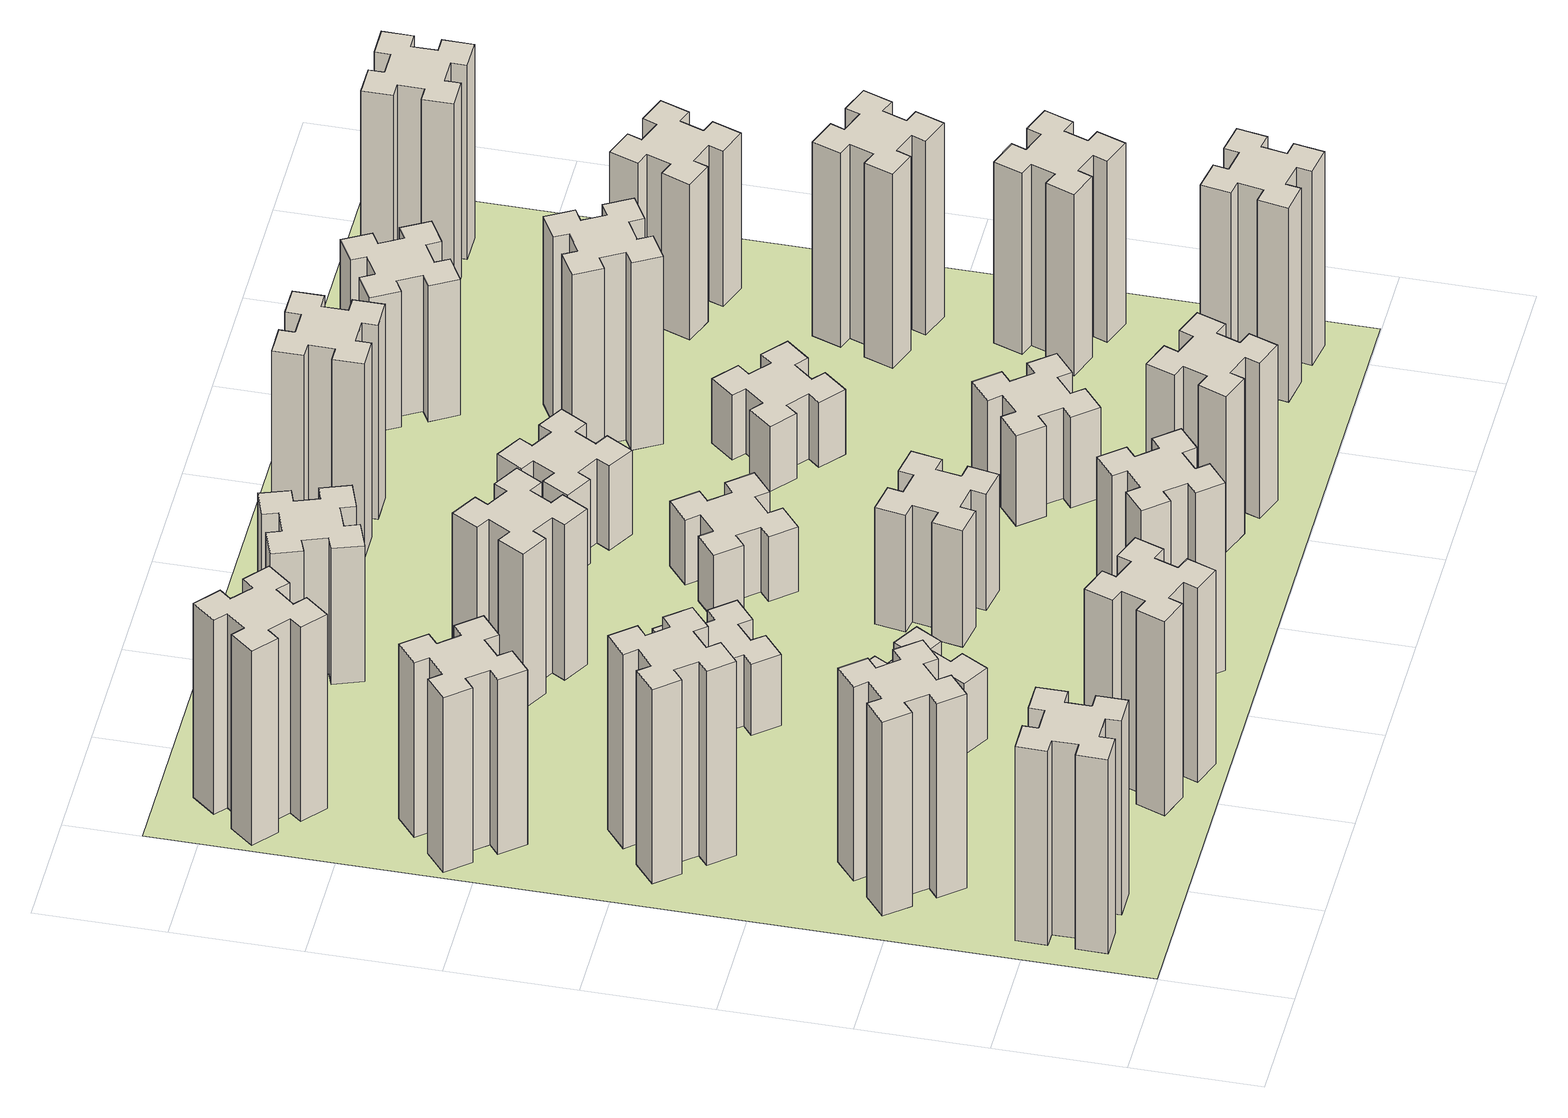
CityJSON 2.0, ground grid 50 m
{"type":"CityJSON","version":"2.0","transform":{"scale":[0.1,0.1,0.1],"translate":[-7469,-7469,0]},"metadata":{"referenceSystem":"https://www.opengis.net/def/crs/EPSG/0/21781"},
"CityObjects":{
"building1":{"type":"Building","attributes":{"class":"1000","function":"1000","usage":"1000","yearOfConstruction":2016,"roofType":"1000","measuredHeight":90,"storeysAboveGround":30,"storeysBelowGround":0},"geometry":[{"type":"Solid","lod":"1","boundaries":[[[[0,1,2,3,4,5,6,7,8,9,10,11,12,13,14,15,16,17,18,19]],[[17,16,20,21]],[[16,15,22,20]],[[15,14,23,22]],[[14,13,24,23]],[[13,12,25,24]],[[12,11,26,25]],[[11,10,27,26]],[[10,9,28,27]],[[9,8,29,28]],[[8,7,30,29]],[[7,6,31,30]],[[6,5,32,31]],[[5,4,33,32]],[[4,3,34,33]],[[3,2,35,34]],[[2,1,36,35]],[[1,0,37,36]],[[0,19,38,37]],[[19,18,39,38]],[[18,17,21,39]],[[24,25,26,27,28,29,30,31,32,33,34,35,36,37,38,39,21,20,22,23]]]]}]},
"building2":{"type":"Building","attributes":{"class":"1000","function":"1000","usage":"1000","yearOfConstruction":2016,"roofType":"1000","measuredHeight":90,"storeysAboveGround":30,"storeysBelowGround":0},"geometry":[{"type":"Solid","lod":"1","boundaries":[[[[40,41,42,43,44,45,46,47,48,49,50,51,52,53,54,55,56,57,58,59]],[[57,56,60,61]],[[56,55,62,60]],[[55,54,63,62]],[[54,53,64,63]],[[53,52,65,64]],[[52,51,66,65]],[[51,50,67,66]],[[50,49,68,67]],[[49,48,69,68]],[[48,47,70,69]],[[47,46,71,70]],[[46,45,72,71]],[[45,44,73,72]],[[44,43,74,73]],[[43,42,75,74]],[[42,41,76,75]],[[41,40,77,76]],[[40,59,78,77]],[[59,58,79,78]],[[58,57,61,79]],[[64,65,66,67,68,69,70,71,72,73,74,75,76,77,78,79,61,60,62,63]]]]}]},
"building3":{"type":"Building","attributes":{"class":"1000","function":"1000","usage":"1000","yearOfConstruction":2016,"roofType":"1000","measuredHeight":90,"storeysAboveGround":30,"storeysBelowGround":0},"geometry":[{"type":"Solid","lod":"1","boundaries":[[[[80,81,82,83,84,85,86,87,88,89,90,91,92,93,94,95,96,97,98,99]],[[97,96,100,101]],[[96,95,102,100]],[[95,94,103,102]],[[94,93,104,103]],[[93,92,105,104]],[[92,91,106,105]],[[91,90,107,106]],[[90,89,108,107]],[[89,88,109,108]],[[88,87,110,109]],[[87,86,111,110]],[[86,85,112,111]],[[85,84,113,112]],[[84,83,114,113]],[[83,82,115,114]],[[82,81,116,115]],[[81,80,117,116]],[[80,99,118,117]],[[99,98,119,118]],[[98,97,101,119]],[[104,105,106,107,108,109,110,111,112,113,114,115,116,117,118,119,101,100,102,103]]]]}]},
"building4":{"type":"Building","attributes":{"class":"1000","function":"1000","usage":"1000","yearOfConstruction":2016,"roofType":"1000","measuredHeight":81,"storeysAboveGround":30,"storeysBelowGround":0},"geometry":[{"type":"Solid","lod":"1","boundaries":[[[[120,121,122,123,124,125,126,127,128,129,130,131,132,133,134,135,136,137,138,139]],[[137,136,140,141]],[[136,135,142,140]],[[135,134,143,142]],[[134,133,144,143]],[[133,132,145,144]],[[132,131,146,145]],[[131,130,147,146]],[[130,129,148,147]],[[129,128,149,148]],[[128,127,150,149]],[[127,126,151,150]],[[126,125,152,151]],[[125,124,153,152]],[[124,123,154,153]],[[123,122,155,154]],[[122,121,156,155]],[[121,120,157,156]],[[120,139,158,157]],[[139,138,159,158]],[[138,137,141,159]],[[144,145,146,147,148,149,150,151,152,153,154,155,156,157,158,159,141,140,142,143]]]]}]},
"building5":{"type":"Building","attributes":{"class":"1000","function":"1000","usage":"1000","yearOfConstruction":2016,"roofType":"1000","measuredHeight":90,"storeysAboveGround":30,"storeysBelowGround":0},"geometry":[{"type":"Solid","lod":"1","boundaries":[[[[160,161,162,163,164,165,166,167,168,169,170,171,172,173,174,175,176,177,178,179]],[[177,176,180,181]],[[176,175,182,180]],[[175,174,183,182]],[[174,173,184,183]],[[173,172,185,184]],[[172,171,186,185]],[[171,170,187,186]],[[170,169,188,187]],[[169,168,189,188]],[[168,167,190,189]],[[167,166,191,190]],[[166,165,192,191]],[[165,164,193,192]],[[164,163,194,193]],[[163,162,195,194]],[[162,161,196,195]],[[161,160,197,196]],[[160,179,198,197]],[[179,178,199,198]],[[178,177,181,199]],[[184,185,186,187,188,189,190,191,192,193,194,195,196,197,198,199,181,180,182,183]]]]}]},
"building6":{"type":"Building","attributes":{"class":"1000","function":"1000","usage":"1000","yearOfConstruction":2016,"roofType":"1000","measuredHeight":90,"storeysAboveGround":30,"storeysBelowGround":0},"geometry":[{"type":"Solid","lod":"1","boundaries":[[[[200,201,202,203,204,205,206,207,208,209,210,211,212,213,214,215,216,217,218,219]],[[217,216,220,221]],[[216,215,222,220]],[[215,214,223,222]],[[214,213,224,223]],[[213,212,225,224]],[[212,211,226,225]],[[211,210,227,226]],[[210,209,228,227]],[[209,208,229,228]],[[208,207,230,229]],[[207,206,231,230]],[[206,205,232,231]],[[205,204,233,232]],[[204,203,234,233]],[[203,202,235,234]],[[202,201,236,235]],[[201,200,237,236]],[[200,219,238,237]],[[219,218,239,238]],[[218,217,221,239]],[[224,225,226,227,228,229,230,231,232,233,234,235,236,237,238,239,221,220,222,223]]]]}]},
"building7":{"type":"Building","attributes":{"class":"1000","function":"1000","usage":"1000","yearOfConstruction":2016,"roofType":"1000","measuredHeight":33,"storeysAboveGround":30,"storeysBelowGround":0},"geometry":[{"type":"Solid","lod":"1","boundaries":[[[[240,241,242,243,244,245,246,247,248,249,250,251,252,253,254,255,256,257,258,259]],[[257,256,260,261]],[[256,255,262,260]],[[255,254,263,262]],[[254,253,264,263]],[[253,252,265,264]],[[252,251,266,265]],[[251,250,267,266]],[[250,249,268,267]],[[249,248,269,268]],[[248,247,270,269]],[[247,246,271,270]],[[246,245,272,271]],[[245,244,273,272]],[[244,243,274,273]],[[243,242,275,274]],[[242,241,276,275]],[[241,240,277,276]],[[240,259,278,277]],[[259,258,279,278]],[[258,257,261,279]],[[264,265,266,267,268,269,270,271,272,273,274,275,276,277,278,279,261,260,262,263]]]]}]},
"building8":{"type":"Building","attributes":{"class":"1000","function":"1000","usage":"1000","yearOfConstruction":2016,"roofType":"1000","measuredHeight":33,"storeysAboveGround":30,"storeysBelowGround":0},"geometry":[{"type":"Solid","lod":"1","boundaries":[[[[280,281,282,283,284,285,286,287,288,289,290,291,292,293,294,295,296,297,298,299]],[[297,296,300,301]],[[296,295,302,300]],[[295,294,303,302]],[[294,293,304,303]],[[293,292,305,304]],[[292,291,306,305]],[[291,290,307,306]],[[290,289,308,307]],[[289,288,309,308]],[[288,287,310,309]],[[287,286,311,310]],[[286,285,312,311]],[[285,284,313,312]],[[284,283,314,313]],[[283,282,315,314]],[[282,281,316,315]],[[281,280,317,316]],[[280,299,318,317]],[[299,298,319,318]],[[298,297,301,319]],[[304,305,306,307,308,309,310,311,312,313,314,315,316,317,318,319,301,300,302,303]]]]}]},
"building9":{"type":"Building","attributes":{"class":"1000","function":"1000","usage":"1000","yearOfConstruction":2016,"roofType":"1000","measuredHeight":87,"storeysAboveGround":30,"storeysBelowGround":0},"geometry":[{"type":"Solid","lod":"1","boundaries":[[[[320,321,322,323,324,325,326,327,328,329,330,331,332,333,334,335,336,337,338,339]],[[337,336,340,341]],[[336,335,342,340]],[[335,334,343,342]],[[334,333,344,343]],[[333,332,345,344]],[[332,331,346,345]],[[331,330,347,346]],[[330,329,348,347]],[[329,328,349,348]],[[328,327,350,349]],[[327,326,351,350]],[[326,325,352,351]],[[325,324,353,352]],[[324,323,354,353]],[[323,322,355,354]],[[322,321,356,355]],[[321,320,357,356]],[[320,339,358,357]],[[339,338,359,358]],[[338,337,341,359]],[[344,345,346,347,348,349,350,351,352,353,354,355,356,357,358,359,341,340,342,343]]]]}]},
"building10":{"type":"Building","attributes":{"class":"1000","function":"1000","usage":"1000","yearOfConstruction":2016,"roofType":"1000","measuredHeight":72,"storeysAboveGround":30,"storeysBelowGround":0},"geometry":[{"type":"Solid","lod":"1","boundaries":[[[[360,361,362,363,364,365,366,367,368,369,370,371,372,373,374,375,376,377,378,379]],[[377,376,380,381]],[[376,375,382,380]],[[375,374,383,382]],[[374,373,384,383]],[[373,372,385,384]],[[372,371,386,385]],[[371,370,387,386]],[[370,369,388,387]],[[369,368,389,388]],[[368,367,390,389]],[[367,366,391,390]],[[366,365,392,391]],[[365,364,393,392]],[[364,363,394,393]],[[363,362,395,394]],[[362,361,396,395]],[[361,360,397,396]],[[360,379,398,397]],[[379,378,399,398]],[[378,377,381,399]],[[384,385,386,387,388,389,390,391,392,393,394,395,396,397,398,399,381,380,382,383]]]]}]},
"building11":{"type":"Building","attributes":{"class":"1000","function":"1000","usage":"1000","yearOfConstruction":2016,"roofType":"1000","measuredHeight":63,"storeysAboveGround":30,"storeysBelowGround":0},"geometry":[{"type":"Solid","lod":"1","boundaries":[[[[400,401,402,403,404,405,406,407,408,409,410,411,412,413,414,415,416,417,418,419]],[[417,416,420,421]],[[416,415,422,420]],[[415,414,423,422]],[[414,413,424,423]],[[413,412,425,424]],[[412,411,426,425]],[[411,410,427,426]],[[410,409,428,427]],[[409,408,429,428]],[[408,407,430,429]],[[407,406,431,430]],[[406,405,432,431]],[[405,404,433,432]],[[404,403,434,433]],[[403,402,435,434]],[[402,401,436,435]],[[401,400,437,436]],[[400,419,438,437]],[[419,418,439,438]],[[418,417,421,439]],[[424,425,426,427,428,429,430,431,432,433,434,435,436,437,438,439,421,420,422,423]]]]}]},
"building12":{"type":"Building","attributes":{"class":"1000","function":"1000","usage":"1000","yearOfConstruction":2016,"roofType":"1000","measuredHeight":54,"storeysAboveGround":30,"storeysBelowGround":0},"geometry":[{"type":"Solid","lod":"1","boundaries":[[[[440,441,442,443,444,445,446,447,448,449,450,451,452,453,454,455,456,457,458,459]],[[457,456,460,461]],[[456,455,462,460]],[[455,454,463,462]],[[454,453,464,463]],[[453,452,465,464]],[[452,451,466,465]],[[451,450,467,466]],[[450,449,468,467]],[[449,448,469,468]],[[448,447,470,469]],[[447,446,471,470]],[[446,445,472,471]],[[445,444,473,472]],[[444,443,474,473]],[[443,442,475,474]],[[442,441,476,475]],[[441,440,477,476]],[[440,459,478,477]],[[459,458,479,478]],[[458,457,461,479]],[[464,465,466,467,468,469,470,471,472,473,474,475,476,477,478,479,461,460,462,463]]]]}]},
"building13":{"type":"Building","attributes":{"class":"1000","function":"1000","usage":"1000","yearOfConstruction":2016,"roofType":"1000","measuredHeight":30,"storeysAboveGround":30,"storeysBelowGround":0},"geometry":[{"type":"Solid","lod":"1","boundaries":[[[[480,481,482,483,484,485,486,487,488,489,490,491,492,493,494,495,496,497,498,499]],[[497,496,500,501]],[[496,495,502,500]],[[495,494,503,502]],[[494,493,504,503]],[[493,492,505,504]],[[492,491,506,505]],[[491,490,507,506]],[[490,489,508,507]],[[489,488,509,508]],[[488,487,510,509]],[[487,486,511,510]],[[486,485,512,511]],[[485,484,513,512]],[[484,483,514,513]],[[483,482,515,514]],[[482,481,516,515]],[[481,480,517,516]],[[480,499,518,517]],[[499,498,519,518]],[[498,497,501,519]],[[504,505,506,507,508,509,510,511,512,513,514,515,516,517,518,519,501,500,502,503]]]]}]},
"building14":{"type":"Building","attributes":{"class":"1000","function":"1000","usage":"1000","yearOfConstruction":2016,"roofType":"1000","measuredHeight":72,"storeysAboveGround":30,"storeysBelowGround":0},"geometry":[{"type":"Solid","lod":"1","boundaries":[[[[520,521,522,523,524,525,526,527,528,529,530,531,532,533,534,535,536,537,538,539]],[[537,536,540,541]],[[536,535,542,540]],[[535,534,543,542]],[[534,533,544,543]],[[533,532,545,544]],[[532,531,546,545]],[[531,530,547,546]],[[530,529,548,547]],[[529,528,549,548]],[[528,527,550,549]],[[527,526,551,550]],[[526,525,552,551]],[[525,524,553,552]],[[524,523,554,553]],[[523,522,555,554]],[[522,521,556,555]],[[521,520,557,556]],[[520,539,558,557]],[[539,538,559,558]],[[538,537,541,559]],[[544,545,546,547,548,549,550,551,552,553,554,555,556,557,558,559,541,540,542,543]]]]}]},
"building15":{"type":"Building","attributes":{"class":"1000","function":"1000","usage":"1000","yearOfConstruction":2016,"roofType":"1000","measuredHeight":39,"storeysAboveGround":30,"storeysBelowGround":0},"geometry":[{"type":"Solid","lod":"1","boundaries":[[[[560,561,562,563,564,565,566,567,568,569,570,571,572,573,574,575,576,577,578,579]],[[577,576,580,581]],[[576,575,582,580]],[[575,574,583,582]],[[574,573,584,583]],[[573,572,585,584]],[[572,571,586,585]],[[571,570,587,586]],[[570,569,588,587]],[[569,568,589,588]],[[568,567,590,589]],[[567,566,591,590]],[[566,565,592,591]],[[565,564,593,592]],[[564,563,594,593]],[[563,562,595,594]],[[562,561,596,595]],[[561,560,597,596]],[[560,579,598,597]],[[579,578,599,598]],[[578,577,581,599]],[[584,585,586,587,588,589,590,591,592,593,594,595,596,597,598,599,581,580,582,583]]]]}]},
"building16":{"type":"Building","attributes":{"class":"1000","function":"1000","usage":"1000","yearOfConstruction":2016,"roofType":"1000","measuredHeight":90,"storeysAboveGround":30,"storeysBelowGround":0},"geometry":[{"type":"Solid","lod":"1","boundaries":[[[[600,601,602,603,604,605,606,607,608,609,610,611,612,613,614,615,616,617,618,619]],[[617,616,620,621]],[[616,615,622,620]],[[615,614,623,622]],[[614,613,624,623]],[[613,612,625,624]],[[612,611,626,625]],[[611,610,627,626]],[[610,609,628,627]],[[609,608,629,628]],[[608,607,630,629]],[[607,606,631,630]],[[606,605,632,631]],[[605,604,633,632]],[[604,603,634,633]],[[603,602,635,634]],[[602,601,636,635]],[[601,600,637,636]],[[600,619,638,637]],[[619,618,639,638]],[[618,617,621,639]],[[624,625,626,627,628,629,630,631,632,633,634,635,636,637,638,639,621,620,622,623]]]]}]},
"building17":{"type":"Building","attributes":{"class":"1000","function":"1000","usage":"1000","yearOfConstruction":2016,"roofType":"1000","measuredHeight":42,"storeysAboveGround":30,"storeysBelowGround":0},"geometry":[{"type":"Solid","lod":"1","boundaries":[[[[640,641,642,643,644,645,646,647,648,649,650,651,652,653,654,655,656,657,658,659]],[[657,656,660,661]],[[656,655,662,660]],[[655,654,663,662]],[[654,653,664,663]],[[653,652,665,664]],[[652,651,666,665]],[[651,650,667,666]],[[650,649,668,667]],[[649,648,669,668]],[[648,647,670,669]],[[647,646,671,670]],[[646,645,672,671]],[[645,644,673,672]],[[644,643,674,673]],[[643,642,675,674]],[[642,641,676,675]],[[641,640,677,676]],[[640,659,678,677]],[[659,658,679,678]],[[658,657,661,679]],[[664,665,666,667,668,669,670,671,672,673,674,675,676,677,678,679,661,660,662,663]]]]}]},
"building18":{"type":"Building","attributes":{"class":"1000","function":"1000","usage":"1000","yearOfConstruction":2016,"roofType":"1000","measuredHeight":30,"storeysAboveGround":30,"storeysBelowGround":0},"geometry":[{"type":"Solid","lod":"1","boundaries":[[[[680,681,682,683,684,685,686,687,688,689,690,691,692,693,694,695,696,697,698,699]],[[697,696,700,701]],[[696,695,702,700]],[[695,694,703,702]],[[694,693,704,703]],[[693,692,705,704]],[[692,691,706,705]],[[691,690,707,706]],[[690,689,708,707]],[[689,688,709,708]],[[688,687,710,709]],[[687,686,711,710]],[[686,685,712,711]],[[685,684,713,712]],[[684,683,714,713]],[[683,682,715,714]],[[682,681,716,715]],[[681,680,717,716]],[[680,699,718,717]],[[699,698,719,718]],[[698,697,701,719]],[[704,705,706,707,708,709,710,711,712,713,714,715,716,717,718,719,701,700,702,703]]]]}]},
"building19":{"type":"Building","attributes":{"class":"1000","function":"1000","usage":"1000","yearOfConstruction":2016,"roofType":"1000","measuredHeight":87,"storeysAboveGround":30,"storeysBelowGround":0},"geometry":[{"type":"Solid","lod":"1","boundaries":[[[[720,721,722,723,724,725,726,727,728,729,730,731,732,733,734,735,736,737,738,739]],[[737,736,740,741]],[[736,735,742,740]],[[735,734,743,742]],[[734,733,744,743]],[[733,732,745,744]],[[732,731,746,745]],[[731,730,747,746]],[[730,729,748,747]],[[729,728,749,748]],[[728,727,750,749]],[[727,726,751,750]],[[726,725,752,751]],[[725,724,753,752]],[[724,723,754,753]],[[723,722,755,754]],[[722,721,756,755]],[[721,720,757,756]],[[720,739,758,757]],[[739,738,759,758]],[[738,737,741,759]],[[744,745,746,747,748,749,750,751,752,753,754,755,756,757,758,759,741,740,742,743]]]]}]},
"building20":{"type":"Building","attributes":{"class":"1000","function":"1000","usage":"1000","yearOfConstruction":2016,"roofType":"1000","measuredHeight":90,"storeysAboveGround":30,"storeysBelowGround":0},"geometry":[{"type":"Solid","lod":"1","boundaries":[[[[760,761,762,763,764,765,766,767,768,769,770,771,772,773,774,775,776,777,778,779]],[[777,776,780,781]],[[776,775,782,780]],[[775,774,783,782]],[[774,773,784,783]],[[773,772,785,784]],[[772,771,786,785]],[[771,770,787,786]],[[770,769,788,787]],[[769,768,789,788]],[[768,767,790,789]],[[767,766,791,790]],[[766,765,792,791]],[[765,764,793,792]],[[764,763,794,793]],[[763,762,795,794]],[[762,761,796,795]],[[761,760,797,796]],[[760,779,798,797]],[[779,778,799,798]],[[778,777,781,799]],[[784,785,786,787,788,789,790,791,792,793,794,795,796,797,798,799,781,780,782,783]]]]}]},
"building21":{"type":"Building","attributes":{"class":"1000","function":"1000","usage":"1000","yearOfConstruction":2016,"roofType":"1000","measuredHeight":63,"storeysAboveGround":30,"storeysBelowGround":0},"geometry":[{"type":"Solid","lod":"1","boundaries":[[[[800,801,802,803,804,805,806,807,808,809,810,811,812,813,814,815,816,817,818,819]],[[817,816,820,821]],[[816,815,822,820]],[[815,814,823,822]],[[814,813,824,823]],[[813,812,825,824]],[[812,811,826,825]],[[811,810,827,826]],[[810,809,828,827]],[[809,808,829,828]],[[808,807,830,829]],[[807,806,831,830]],[[806,805,832,831]],[[805,804,833,832]],[[804,803,834,833]],[[803,802,835,834]],[[802,801,836,835]],[[801,800,837,836]],[[800,819,838,837]],[[819,818,839,838]],[[818,817,821,839]],[[824,825,826,827,828,829,830,831,832,833,834,835,836,837,838,839,821,820,822,823]]]]}]},
"building22":{"type":"Building","attributes":{"class":"1000","function":"1000","usage":"1000","yearOfConstruction":2016,"roofType":"1000","measuredHeight":84,"storeysAboveGround":30,"storeysBelowGround":0},"geometry":[{"type":"Solid","lod":"1","boundaries":[[[[840,841,842,843,844,845,846,847,848,849,850,851,852,853,854,855,856,857,858,859]],[[857,856,860,861]],[[856,855,862,860]],[[855,854,863,862]],[[854,853,864,863]],[[853,852,865,864]],[[852,851,866,865]],[[851,850,867,866]],[[850,849,868,867]],[[849,848,869,868]],[[848,847,870,869]],[[847,846,871,870]],[[846,845,872,871]],[[845,844,873,872]],[[844,843,874,873]],[[843,842,875,874]],[[842,841,876,875]],[[841,840,877,876]],[[840,859,878,877]],[[859,858,879,878]],[[858,857,861,879]],[[864,865,866,867,868,869,870,871,872,873,874,875,876,877,878,879,861,860,862,863]]]]}]},
"building23":{"type":"Building","attributes":{"class":"1000","function":"1000","usage":"1000","yearOfConstruction":2016,"roofType":"1000","measuredHeight":90,"storeysAboveGround":30,"storeysBelowGround":0},"geometry":[{"type":"Solid","lod":"1","boundaries":[[[[880,881,882,883,884,885,886,887,888,889,890,891,892,893,894,895,896,897,898,899]],[[897,896,900,901]],[[896,895,902,900]],[[895,894,903,902]],[[894,893,904,903]],[[893,892,905,904]],[[892,891,906,905]],[[891,890,907,906]],[[890,889,908,907]],[[889,888,909,908]],[[888,887,910,909]],[[887,886,911,910]],[[886,885,912,911]],[[885,884,913,912]],[[884,883,914,913]],[[883,882,915,914]],[[882,881,916,915]],[[881,880,917,916]],[[880,899,918,917]],[[899,898,919,918]],[[898,897,901,919]],[[904,905,906,907,908,909,910,911,912,913,914,915,916,917,918,919,901,900,902,903]]]]}]},
"building24":{"type":"Building","attributes":{"class":"1000","function":"1000","usage":"1000","yearOfConstruction":2016,"roofType":"1000","measuredHeight":72,"storeysAboveGround":30,"storeysBelowGround":0},"geometry":[{"type":"Solid","lod":"1","boundaries":[[[[920,921,922,923,924,925,926,927,928,929,930,931,932,933,934,935,936,937,938,939]],[[937,936,940,941]],[[936,935,942,940]],[[935,934,943,942]],[[934,933,944,943]],[[933,932,945,944]],[[932,931,946,945]],[[931,930,947,946]],[[930,929,948,947]],[[929,928,949,948]],[[928,927,950,949]],[[927,926,951,950]],[[926,925,952,951]],[[925,924,953,952]],[[924,923,954,953]],[[923,922,955,954]],[[922,921,956,955]],[[921,920,957,956]],[[920,939,958,957]],[[939,938,959,958]],[[938,937,941,959]],[[944,945,946,947,948,949,950,951,952,953,954,955,956,957,958,959,941,940,942,943]]]]}]},
"building25":{"type":"Building","attributes":{"class":"1000","function":"1000","usage":"1000","yearOfConstruction":2016,"roofType":"1000","measuredHeight":90,"storeysAboveGround":30,"storeysBelowGround":0},"geometry":[{"type":"Solid","lod":"1","boundaries":[[[[960,961,962,963,964,965,966,967,968,969,970,971,972,973,974,975,976,977,978,979]],[[977,976,980,981]],[[976,975,982,980]],[[975,974,983,982]],[[974,973,984,983]],[[973,972,985,984]],[[972,971,986,985]],[[971,970,987,986]],[[970,969,988,987]],[[969,968,989,988]],[[968,967,990,989]],[[967,966,991,990]],[[966,965,992,991]],[[965,964,993,992]],[[964,963,994,993]],[[963,962,995,994]],[[962,961,996,995]],[[961,960,997,996]],[[960,979,998,997]],[[979,978,999,998]],[[978,977,981,999]],[[984,985,986,987,988,989,990,991,992,993,994,995,996,997,998,999,981,980,982,983]]]]}]},
"landuse1":{"type":"LandUse","attributes":{"name":"plot1","function":"1010"},"geometry":[{"type":"MultiSurface","lod":"1","boundaries":[[[1000,1001,1002,1003]]]}]}
},
"vertices":[
[165,425,0],[165,325,0],[105,325,0],[105,205,0],[225,205,0],[225,265,0],[325,265,0],[325,205,0],[445,205,0],[445,325,0],[385,325,0],[385,425,0],[445,425,0],[445,545,0],[325,545,0],[325,485,0],[225,485,0],[225,545,0],[105,545,0],[105,425,0],[225,485,900],[225,545,900],[325,485,900],[325,545,900],[445,545,900],[445,425,900],[385,425,900],[385,325,900],[445,325,900],[445,205,900],[325,205,900],[325,265,900],[225,265,900],[225,205,900],[105,205,900],[105,325,900],[165,325,900],[165,425,900],[105,425,900],[105,545,900],
[492,1048,0],[427,1124,0],[473,1163,0],[396,1255,0],[304,1178,0],[343,1132,0],[266,1067,0],[228,1113,0],[136,1036,0],[213,944,0],[259,983,0],[323,906,0],[277,868,0],[354,776,0],[446,853,0],[408,899,0],[484,963,0],[523,917,0],[615,994,0],[538,1086,0],[484,963,900],[523,917,900],[408,899,900],[446,853,900],[354,776,900],[277,868,900],[323,906,900],[259,983,900],[213,944,900],[136,1036,900],[228,1113,900],[266,1067,900],[343,1132,900],[304,1178,900],[396,1255,900],[473,1163,900],[427,1124,900],[492,1048,900],[538,1086,900],[615,994,900],
[492,1888,0],[427,1964,0],[473,2003,0],[396,2095,0],[304,2018,0],[343,1972,0],[266,1907,0],[228,1953,0],[136,1876,0],[213,1784,0],[259,1823,0],[323,1746,0],[277,1708,0],[354,1616,0],[446,1693,0],[408,1739,0],[484,1803,0],[523,1757,0],[615,1834,0],[538,1926,0],[484,1803,900],[523,1757,900],[408,1739,900],[446,1693,900],[354,1616,900],[277,1708,900],[323,1746,900],[259,1823,900],[213,1784,900],[136,1876,900],[228,1953,900],[266,1907,900],[343,1972,900],[304,2018,900],[396,2095,900],[473,2003,900],[427,1964,900],[492,1888,900],[538,1926,900],[615,1834,900],
[243,2712,0],[166,2647,0],[128,2693,0],[36,2616,0],[113,2524,0],[159,2563,0],[223,2486,0],[177,2448,0],[254,2356,0],[346,2433,0],[308,2479,0],[384,2543,0],[423,2497,0],[515,2574,0],[438,2666,0],[392,2628,0],[327,2704,0],[373,2743,0],[296,2835,0],[204,2758,0],[327,2704,810],[373,2743,810],[392,2628,810],[438,2666,810],[515,2574,810],[423,2497,810],[384,2543,810],[308,2479,810],[346,2433,810],[254,2356,810],[177,2448,810],[223,2486,810],[159,2563,810],[113,2524,810],[36,2616,810],[128,2693,810],[166,2647,810],[243,2712,810],[204,2758,810],[296,2835,810],
[1029,360,0],[995,266,0],[939,287,0],[897,174,0],[1010,133,0],[1031,189,0],[1125,155,0],[1104,99,0],[1217,57,0],[1258,170,0],[1202,191,0],[1236,285,0],[1292,264,0],[1333,377,0],[1220,418,0],[1200,362,0],[1106,396,0],[1127,452,0],[1014,493,0],[973,380,0],[1106,396,900],[1127,452,900],[1200,362,900],[1220,418,900],[1333,377,900],[1292,264,900],[1236,285,900],[1202,191,900],[1258,170,900],[1217,57,900],[1104,99,900],[1125,155,900],[1031,189,900],[1010,133,900],[897,174,900],[939,287,900],[995,266,900],[1029,360,900],[973,380,900],[1014,493,900],
[384,3387,0],[308,3452,0],[346,3498,0],[254,3575,0],[177,3483,0],[223,3444,0],[159,3368,0],[113,3406,0],[36,3314,0],[128,3237,0],[166,3283,0],[243,3219,0],[204,3173,0],[296,3096,0],[373,3188,0],[327,3226,0],[392,3303,0],[438,3264,0],[515,3356,0],[423,3433,0],[392,3303,900],[438,3264,900],[327,3226,900],[373,3188,900],[296,3096,900],[204,3173,900],[243,3219,900],[166,3283,900],[128,3237,900],[36,3314,900],[113,3406,900],[159,3368,900],[223,3444,900],[177,3483,900],[254,3575,900],[346,3498,900],[308,3452,900],[384,3387,900],[423,3433,900],[515,3356,900],
[1186,1017,0],[1236,1104,0],[1288,1074,0],[1348,1178,0],[1244,1238,0],[1214,1186,0],[1127,1236,0],[1157,1288,0],[1053,1348,0],[993,1244,0],[1045,1214,0],[995,1127,0],[943,1157,0],[883,1053,0],[987,993,0],[1017,1045,0],[1104,995,0],[1074,943,0],[1178,883,0],[1238,987,0],[1104,995,330],[1074,943,330],[1017,1045,330],[987,993,330],[883,1053,330],[943,1157,330],[995,1127,330],[1045,1214,330],[993,1244,330],[1053,1348,330],[1157,1288,330],[1127,1236,330],[1214,1186,330],[1244,1238,330],[1348,1178,330],[1288,1074,330],[1236,1104,330],[1186,1017,330],[1238,987,330],[1178,883,330],
[1083,1972,0],[1006,1907,0],[968,1953,0],[876,1876,0],[953,1784,0],[999,1823,0],[1063,1746,0],[1017,1708,0],[1094,1616,0],[1186,1693,0],[1148,1739,0],[1224,1803,0],[1263,1757,0],[1355,1834,0],[1278,1926,0],[1232,1888,0],[1167,1964,0],[1213,2003,0],[1136,2095,0],[1044,2018,0],[1167,1964,330],[1213,2003,330],[1232,1888,330],[1278,1926,330],[1355,1834,330],[1263,1757,330],[1224,1803,330],[1148,1739,330],[1186,1693,330],[1094,1616,330],[1017,1708,330],[1063,1746,330],[999,1823,330],[953,1784,330],[876,1876,330],[968,1953,330],[1006,1907,330],[1083,1972,330],[1044,2018,330],[1136,2095,330],
[1639,343,0],[1703,266,0],[1657,228,0],[1734,136,0],[1826,213,0],[1788,259,0],[1864,323,0],[1903,277,0],[1995,354,0],[1918,446,0],[1872,408,0],[1807,484,0],[1853,523,0],[1776,615,0],[1684,538,0],[1723,492,0],[1646,427,0],[1608,473,0],[1516,396,0],[1593,304,0],[1646,427,870],[1608,473,870],[1723,492,870],[1684,538,870],[1776,615,870],[1853,523,870],[1807,484,870],[1872,408,870],[1918,446,870],[1995,354,870],[1903,277,870],[1864,323,870],[1788,259,870],[1826,213,870],[1734,136,870],[1657,228,870],[1703,266,870],[1639,343,870],[1593,304,870],[1516,396,870],
[1314,2666,0],[1227,2716,0],[1257,2768,0],[1153,2828,0],[1093,2724,0],[1145,2694,0],[1095,2607,0],[1043,2637,0],[983,2533,0],[1087,2473,0],[1117,2525,0],[1204,2475,0],[1174,2423,0],[1278,2363,0],[1338,2467,0],[1286,2497,0],[1336,2584,0],[1388,2554,0],[1448,2658,0],[1344,2718,0],[1336,2584,720],[1388,2554,720],[1286,2497,720],[1338,2467,720],[1278,2363,720],[1174,2423,720],[1204,2475,720],[1117,2525,720],[1087,2473,720],[983,2533,720],[1043,2637,720],[1095,2607,720],[1145,2694,720],[1093,2724,720],[1153,2828,720],[1257,2768,720],[1227,2716,720],[1314,2666,720],[1344,2718,720],[1448,2658,720],
[1125,3456,0],[1031,3422,0],[1010,3478,0],[897,3437,0],[939,3324,0],[995,3345,0],[1029,3251,0],[973,3230,0],[1014,3117,0],[1127,3159,0],[1106,3215,0],[1200,3249,0],[1220,3193,0],[1333,3234,0],[1292,3347,0],[1236,3326,0],[1202,3420,0],[1258,3440,0],[1217,3553,0],[1104,3512,0],[1202,3420,630],[1258,3440,630],[1236,3326,630],[1292,3347,630],[1333,3234,630],[1220,3193,630],[1200,3249,630],[1106,3215,630],[1127,3159,630],[1014,3117,630],[973,3230,630],[1029,3251,630],[995,3345,630],[939,3324,630],[897,3437,630],[1010,3478,630],[1031,3422,630],[1125,3456,630],[1104,3512,630],[1217,3553,630],
[1955,1147,0],[1972,1245,0],[2031,1235,0],[2052,1353,0],[1934,1374,0],[1924,1315,0],[1825,1332,0],[1836,1391,0],[1717,1412,0],[1697,1294,0],[1756,1284,0],[1738,1185,0],[1679,1196,0],[1658,1077,0],[1777,1057,0],[1787,1116,0],[1885,1098,0],[1875,1039,0],[1993,1018,0],[2014,1137,0],[1885,1098,540],[1875,1039,540],[1787,1116,540],[1777,1057,540],[1658,1077,540],[1679,1196,540],[1738,1185,540],[1756,1284,540],[1697,1294,540],[1717,1412,540],[1836,1391,540],[1825,1332,540],[1924,1315,540],[1934,1374,540],[2052,1353,540],[2031,1235,540],[1972,1245,540],[1955,1147,540],[2014,1137,540],[1993,1018,540],
[1972,1988,0],[1907,2064,0],[1953,2103,0],[1876,2195,0],[1784,2118,0],[1823,2072,0],[1746,2007,0],[1708,2053,0],[1616,1976,0],[1693,1884,0],[1739,1923,0],[1803,1846,0],[1757,1808,0],[1834,1716,0],[1926,1793,0],[1888,1839,0],[1964,1903,0],[2003,1857,0],[2095,1934,0],[2018,2026,0],[1964,1903,300],[2003,1857,300],[1888,1839,300],[1926,1793,300],[1834,1716,300],[1757,1808,300],[1803,1846,300],[1739,1923,300],[1693,1884,300],[1616,1976,300],[1708,2053,300],[1746,2007,300],[1823,2072,300],[1784,2118,300],[1876,2195,300],[1953,2103,300],[1907,2064,300],[1972,1988,300],[2018,2026,300],[2095,1934,300],
[2511,289,0],[2605,255,0],[2584,199,0],[2697,157,0],[2738,270,0],[2682,291,0],[2716,385,0],[2772,364,0],[2813,477,0],[2700,518,0],[2680,462,0],[2586,496,0],[2607,552,0],[2494,593,0],[2453,480,0],[2509,460,0],[2475,366,0],[2419,387,0],[2377,274,0],[2490,233,0],[2475,366,720],[2419,387,720],[2509,460,720],[2453,480,720],[2494,593,720],[2607,552,720],[2586,496,720],[2680,462,720],[2700,518,720],[2813,477,720],[2772,364,720],[2716,385,720],[2682,291,720],[2738,270,720],[2697,157,720],[2584,199,720],[2605,255,720],[2511,289,720],[2490,233,720],[2377,274,720],
[2026,2497,0],[2076,2584,0],[2128,2554,0],[2188,2658,0],[2084,2718,0],[2054,2666,0],[1967,2716,0],[1997,2768,0],[1893,2828,0],[1833,2724,0],[1885,2694,0],[1835,2607,0],[1783,2637,0],[1723,2533,0],[1827,2473,0],[1857,2525,0],[1944,2475,0],[1914,2423,0],[2018,2363,0],[2078,2467,0],[1944,2475,390],[1914,2423,390],[1857,2525,390],[1827,2473,390],[1723,2533,390],[1783,2637,390],[1835,2607,390],[1885,2694,390],[1833,2724,390],[1893,2828,390],[1997,2768,390],[1967,2716,390],[2054,2666,390],[2084,2718,390],[2188,2658,390],[2128,2554,390],[2076,2584,390],[2026,2497,390],[2078,2467,390],[2018,2363,390],
[1965,3385,0],[1965,3485,0],[2025,3485,0],[2025,3605,0],[1905,3605,0],[1905,3545,0],[1805,3545,0],[1805,3605,0],[1685,3605,0],[1685,3485,0],[1745,3485,0],[1745,3385,0],[1685,3385,0],[1685,3265,0],[1805,3265,0],[1805,3325,0],[1905,3325,0],[1905,3265,0],[2025,3265,0],[2025,3385,0],[1905,3325,900],[1905,3265,900],[1805,3325,900],[1805,3265,900],[1685,3265,900],[1685,3385,900],[1745,3385,900],[1745,3485,900],[1685,3485,900],[1685,3605,900],[1805,3605,900],[1805,3545,900],[1905,3545,900],[1905,3605,900],[2025,3605,900],[2025,3485,900],[1965,3485,900],[1965,3385,900],[2025,3385,900],[2025,3265,900],
[2563,1132,0],[2486,1067,0],[2448,1113,0],[2356,1036,0],[2433,944,0],[2479,983,0],[2543,906,0],[2497,868,0],[2574,776,0],[2666,853,0],[2628,899,0],[2704,963,0],[2743,917,0],[2835,994,0],[2758,1086,0],[2712,1048,0],[2647,1124,0],[2693,1163,0],[2616,1255,0],[2524,1178,0],[2647,1124,420],[2693,1163,420],[2712,1048,420],[2758,1086,420],[2835,994,420],[2743,917,420],[2704,963,420],[2628,899,420],[2666,853,420],[2574,776,420],[2497,868,420],[2543,906,420],[2479,983,420],[2433,944,420],[2356,1036,420],[2448,1113,420],[2486,1067,420],[2563,1132,420],[2524,1178,420],[2616,1255,420],
[2704,2007,0],[2628,2072,0],[2666,2118,0],[2574,2195,0],[2497,2103,0],[2543,2064,0],[2479,1988,0],[2433,2026,0],[2356,1934,0],[2448,1857,0],[2486,1903,0],[2563,1839,0],[2524,1793,0],[2616,1716,0],[2693,1808,0],[2647,1846,0],[2712,1923,0],[2758,1884,0],[2835,1976,0],[2743,2053,0],[2712,1923,300],[2758,1884,300],[2647,1846,300],[2693,1808,300],[2616,1716,300],[2524,1793,300],[2563,1839,300],[2486,1903,300],[2448,1857,300],[2356,1934,300],[2433,2026,300],[2479,1988,300],[2543,2064,300],[2497,2103,300],[2574,2195,300],[2666,2118,300],[2628,2072,300],[2704,2007,300],[2743,2053,300],[2835,1976,300],
[2475,2584,0],[2525,2497,0],[2473,2467,0],[2533,2363,0],[2637,2423,0],[2607,2475,0],[2694,2525,0],[2724,2473,0],[2828,2533,0],[2768,2637,0],[2716,2607,0],[2666,2694,0],[2718,2724,0],[2658,2828,0],[2554,2768,0],[2584,2716,0],[2497,2666,0],[2467,2718,0],[2363,2658,0],[2423,2554,0],[2497,2666,870],[2467,2718,870],[2584,2716,870],[2554,2768,870],[2658,2828,870],[2718,2724,870],[2666,2694,870],[2716,2607,870],[2768,2637,870],[2828,2533,870],[2724,2473,870],[2694,2525,870],[2607,2475,870],[2637,2423,870],[2533,2363,870],[2473,2467,870],[2525,2497,870],[2475,2584,870],[2423,2554,870],[2363,2658,870],
[3504,475,0],[3405,492,0],[3416,551,0],[3297,572,0],[3277,454,0],[3336,444,0],[3318,345,0],[3259,356,0],[3238,237,0],[3357,217,0],[3367,276,0],[3465,258,0],[3455,199,0],[3573,178,0],[3594,297,0],[3535,307,0],[3552,405,0],[3611,395,0],[3632,513,0],[3514,534,0],[3552,405,900],[3611,395,900],[3535,307,900],[3594,297,900],[3573,178,900],[3455,199,900],[3465,258,900],[3367,276,900],[3357,217,900],[3238,237,900],[3259,356,900],[3318,345,900],[3336,444,900],[3277,454,900],[3297,572,900],[3416,551,900],[3405,492,900],[3504,475,900],[3514,534,900],[3632,513,900],
[2716,3347,0],[2666,3434,0],[2718,3464,0],[2658,3568,0],[2554,3508,0],[2584,3456,0],[2497,3406,0],[2467,3458,0],[2363,3398,0],[2423,3294,0],[2475,3324,0],[2525,3237,0],[2473,3207,0],[2533,3103,0],[2637,3163,0],[2607,3215,0],[2694,3265,0],[2724,3213,0],[2828,3273,0],[2768,3377,0],[2694,3265,630],[2724,3213,630],[2607,3215,630],[2637,3163,630],[2533,3103,630],[2473,3207,630],[2525,3237,630],[2475,3324,630],[2423,3294,630],[2363,3398,630],[2467,3458,630],[2497,3406,630],[2584,3456,630],[2554,3508,630],[2658,3568,630],[2718,3464,630],[2666,3434,630],[2716,3347,630],[2768,3377,630],[2828,3273,630],
[3351,1029,0],[3445,995,0],[3424,939,0],[3537,897,0],[3578,1010,0],[3522,1031,0],[3556,1125,0],[3612,1104,0],[3653,1217,0],[3540,1258,0],[3520,1202,0],[3426,1236,0],[3447,1292,0],[3334,1333,0],[3293,1220,0],[3349,1200,0],[3315,1106,0],[3259,1127,0],[3217,1014,0],[3330,973,0],[3315,1106,840],[3259,1127,840],[3349,1200,840],[3293,1220,840],[3334,1333,840],[3447,1292,840],[3426,1236,840],[3520,1202,840],[3540,1258,840],[3653,1217,840],[3612,1104,840],[3556,1125,840],[3522,1031,840],[3578,1010,840],[3537,897,840],[3424,939,840],[3445,995,840],[3351,1029,840],[3330,973,840],[3217,1014,840],
[3420,1842,0],[3326,1876,0],[3347,1932,0],[3234,1973,0],[3193,1860,0],[3249,1840,0],[3215,1746,0],[3159,1767,0],[3117,1654,0],[3230,1613,0],[3251,1669,0],[3345,1635,0],[3324,1579,0],[3437,1537,0],[3478,1650,0],[3422,1671,0],[3456,1765,0],[3512,1744,0],[3553,1857,0],[3440,1898,0],[3456,1765,900],[3512,1744,900],[3422,1671,900],[3478,1650,900],[3437,1537,900],[3324,1579,900],[3345,1635,900],[3251,1669,900],[3230,1613,900],[3117,1654,900],[3159,1767,900],[3215,1746,900],[3249,1840,900],[3193,1860,900],[3234,1973,900],[3347,1932,900],[3326,1876,900],[3420,1842,900],[3440,1898,900],[3553,1857,900],
[3420,2582,0],[3326,2616,0],[3347,2672,0],[3234,2713,0],[3193,2600,0],[3249,2580,0],[3215,2486,0],[3159,2507,0],[3117,2394,0],[3230,2353,0],[3251,2409,0],[3345,2375,0],[3324,2319,0],[3437,2277,0],[3478,2390,0],[3422,2411,0],[3456,2505,0],[3512,2484,0],[3553,2597,0],[3440,2638,0],[3456,2505,720],[3512,2484,720],[3422,2411,720],[3478,2390,720],[3437,2277,720],[3324,2319,720],[3345,2375,720],[3251,2409,720],[3230,2353,720],[3117,2394,720],[3159,2507,720],[3215,2486,720],[3249,2580,720],[3193,2600,720],[3234,2713,720],[3347,2672,720],[3326,2616,720],[3420,2582,720],[3440,2638,720],[3553,2597,720],
[3285,3325,0],[3385,3325,0],[3385,3265,0],[3505,3265,0],[3505,3385,0],[3445,3385,0],[3445,3485,0],[3505,3485,0],[3505,3605,0],[3385,3605,0],[3385,3545,0],[3285,3545,0],[3285,3605,0],[3165,3605,0],[3165,3485,0],[3225,3485,0],[3225,3385,0],[3165,3385,0],[3165,3265,0],[3285,3265,0],[3225,3385,900],[3165,3385,900],[3225,3485,900],[3165,3485,900],[3165,3605,900],[3285,3605,900],[3285,3545,900],[3385,3545,900],[3385,3605,900],[3505,3605,900],[3505,3485,900],[3445,3485,900],[3445,3385,900],[3505,3385,900],[3505,3265,900],[3385,3265,900],[3385,3325,900],[3285,3325,900],[3285,3265,900],[3165,3265,900],
[5,3705,0],[3705,3705,0],[3705,5,0],[5,5,0]
]}
